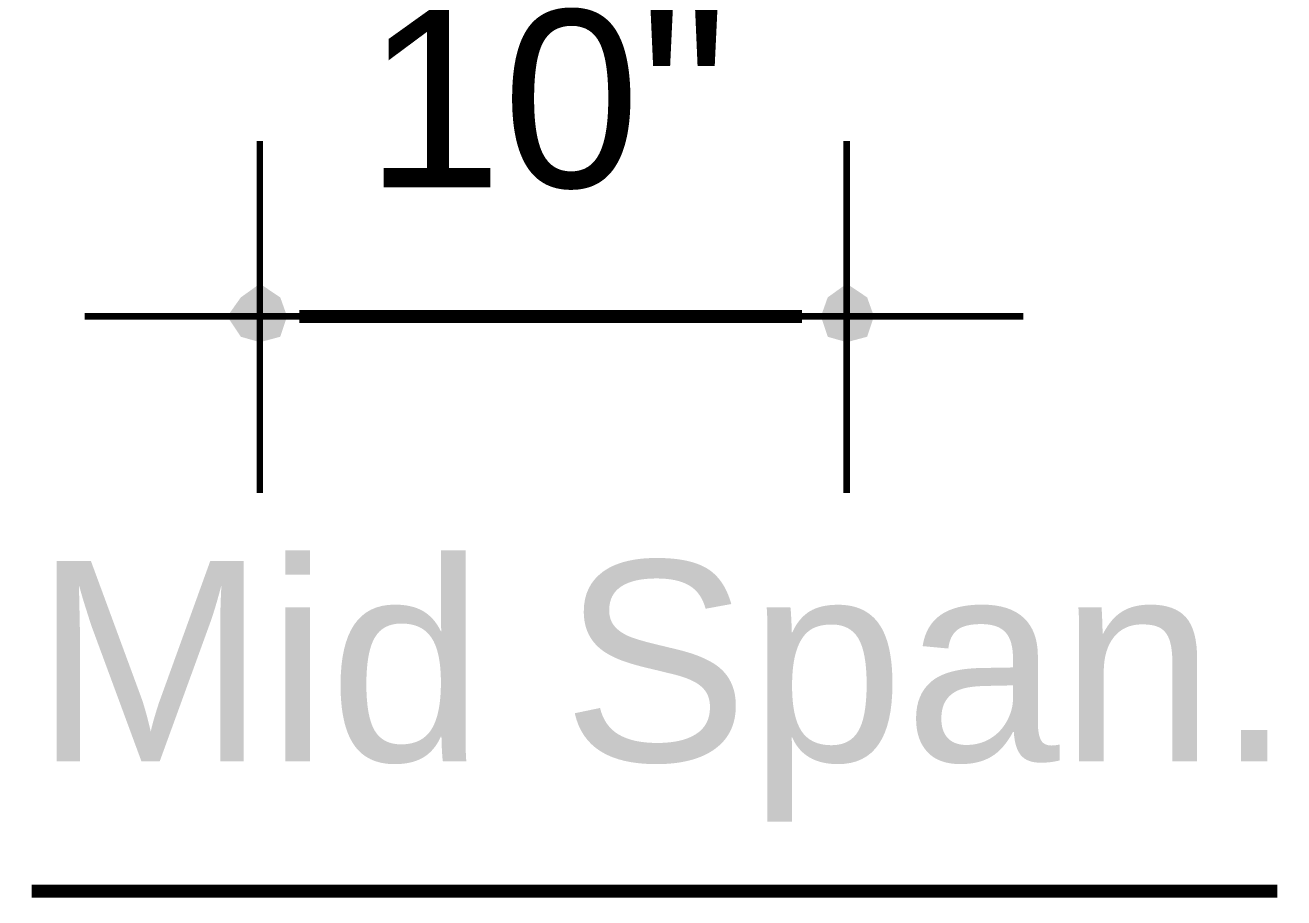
# Model space of a CAD drawing. Header units: millimetres. Extents: x 5 to 350, y 3 to 213.
# Drawn here: x 247.39 to 263.73, y 146.21 to 157.54 of the extents above; entities that cross this region are included whole.
import ezdxf

# ---------------------------------------------------------------- set-up
doc = ezdxf.new("R2010")
doc.units = ezdxf.units.MM
for name, color, linetype in [('H', 251, 'Continuous'), ('P', 255, 'Continuous'), ('T', 255, 'Continuous')]:
    doc.layers.add(name, color=color, linetype=linetype)
doc.styles.get("Standard").update_dxf_attribs({"font": 'arial.ttf'})

msp = doc.modelspace()

# ---------------------------------------------------------------- hatches: boundary and pattern name
at = {"layer": 'H', "linetype": 'Continuous'}
for points in [[(250.437, 153.758), (250.19, 154.005), (250.437, 154.182), (250.437, 153.758)], [(250.437, 153.758), (250.437, 154.182), (250.702, 154.005), (250.437, 153.758)], [(258.057, 153.758), (257.81, 154.005), (258.057, 154.182), (258.057, 153.758)], [(258.057, 153.758), (258.057, 154.182), (258.322, 154.005), (258.057, 153.758)], [(250.014, 153.758), (250.19, 154.005), (250.437, 153.758), (250.014, 153.758)], [(250.437, 153.758), (250.702, 154.005), (250.79, 153.758), (250.437, 153.758)], [(257.722, 153.758), (257.81, 154.005), (258.057, 153.758), (257.722, 153.758)], [(258.057, 153.758), (258.322, 154.005), (258.41, 153.758), (258.057, 153.758)], [(250.19, 153.494), (250.014, 153.758), (250.437, 153.758), (250.19, 153.494)], [(250.437, 153.423), (250.19, 153.494), (250.437, 153.758), (250.437, 153.423)], [(250.437, 153.423), (250.437, 153.758), (250.702, 153.494), (250.437, 153.423)], [(250.702, 153.494), (250.437, 153.758), (250.79, 153.758), (250.702, 153.494)], [(257.81, 153.494), (257.722, 153.758), (258.057, 153.758), (257.81, 153.494)], [(258.057, 153.423), (257.81, 153.494), (258.057, 153.758), (258.057, 153.423)], [(258.057, 153.423), (258.057, 153.758), (258.322, 153.494), (258.057, 153.423)], [(258.322, 153.494), (258.057, 153.758), (258.41, 153.758), (258.322, 153.494)]]:
    msp.add_hatch(color=256, dxfattribs=at).paths.add_polyline_path(points)

# ---------------------------------------------------------------- linework, layer by layer
at = {"layer": 'P'}
for points, const_width in [([(250.437, 151.465), (250.437, 156.034)], 0.085), ([(258.057, 156.034), (258.057, 151.465)], 0.085), ([(252.73, 153.758), (248.162, 153.758)], 0.085), ([(250.948, 153.758), (257.475, 153.758)], 0.169), ([(255.782, 153.758), (260.35, 153.758)], 0.085), ([(247.474, 146.297), (263.648, 146.297)], 0.169)]:
    msp.add_lwpolyline(points, dxfattribs=dict(at, const_width=const_width))

# ---------------------------------------------------------------- texts
at = {"layer": 'T', "attachment_point": 7}
for s, insert, char_height in [('{\\fArial|b0|i0|c0|p18;10"}', (251.8, 155.4), 2.3), ('{\\fArial|b0|i0|c0|p18;Mid Span.}', (247.5, 147.2), 2.6)]:
    msp.add_mtext(s, dxfattribs=dict(at, insert=insert, char_height=char_height))

doc.saveas('drawing.dxf')
